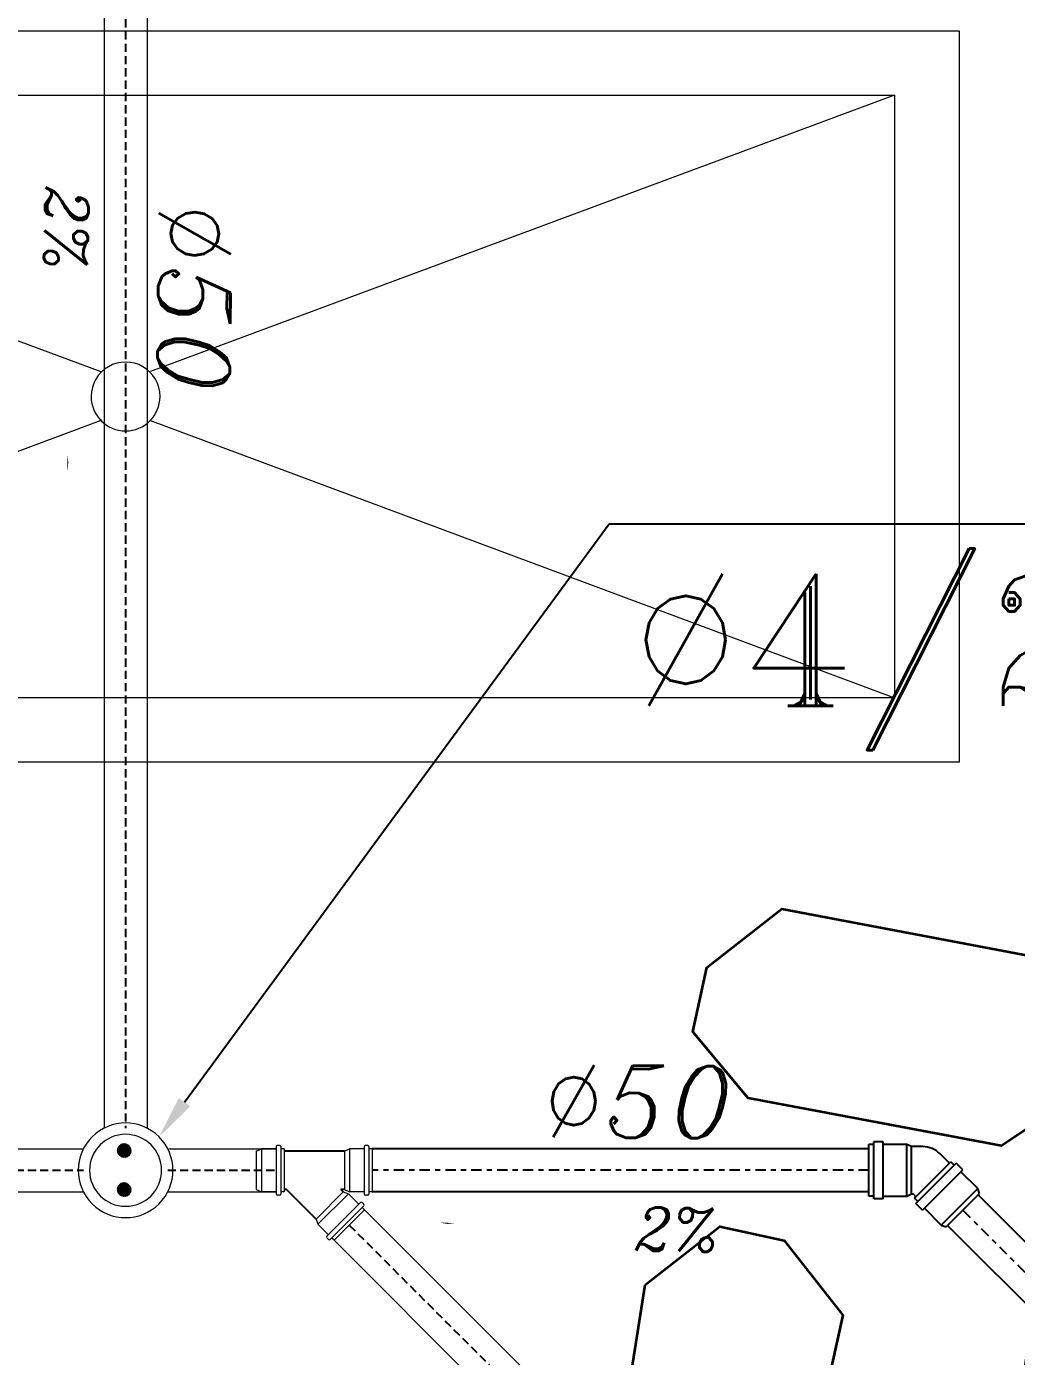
# Model space of a CAD drawing. Header units: centimetres. Extents: x 14435 to 32127, y -4289 to 2500.
# Drawn here: x 26032.8 to 26147.7, y -1457.6 to -1303 of the extents above; entities that cross this region are included whole.
import ezdxf
from ezdxf import colors
from ezdxf.entities.mleader import LeaderData, LeaderLine
from ezdxf.math import Vec2, Vec3

# ---------------------------------------------------------------- set-up
doc = ezdxf.new("R2010")
doc.units = ezdxf.units.CM
doc.linetypes.add('Center', pattern=[29.999999120608162, 12.00000007375544, -5.999999682284241, 5.999999682284241, -5.999999682284241])
doc.linetypes.add('Hidden', pattern=[0.7143750000000001, 0.4762500000000001, -0.238125])
for name, color, linetype in [('A', 251, 'Continuous'), ('biov 110', 252, 'Continuous'), ('biov center', 130, 'Hidden'), ('BIUV', 4, 'Continuous'), ('FITTINGS', 7, 'Continuous'), ('INS', 1, 'Continuous')]:
    doc.layers.add(name, color=color, linetype=linetype)
doc.layers.add('P-SANR-FIXT', color=7, linetype='Continuous', lineweight=5)
doc.layers.add('PDF__HGM-block_nipel_500', color=224, linetype='Continuous', lineweight=5, true_color=0xa5007c)
doc.layers.add('מפת מדידה_dwg', color=8, linetype='Continuous', lineweight=5, true_color=0x767676)
doc.styles.add('italic1', font='italic.shx', dxfattribs={"height": 30})
doc.styles.add('rom', font='romant')

# ---------------------------------------------------------------- blocks, each defined once
blk = doc.blocks.new('2D מקלחון - M_Shower Stall-2D-911699-קרקע פיתוח')
at = {"layer": 'P-SANR-FIXT'}
for p, q in [((0, 0), (0, 84.99999999999966)), ((0, 84.99999999999966), (193.6463891184656, 84.99999999999966)), ((193.6463891184656, 84.99999999999966), (193.6463891184656, 0)), ((7.499999999999607, 77.49999999999972), (93.92853361856007, 45.39466094067235)), ((7.499999999999607, 7.5), (7.499999999999607, 77.49999999999972)), ((7.499999999999607, 77.49999999999972), (186.1463891184657, 77.49999999999972)), ((186.1463891184657, 77.49999999999972), (99.7178554999053, 45.39466094067236)), ((186.1463891184657, 77.49999999999972), (186.1463891184657, 7.5)), ((94.06100125041291, 39.73780669117997), (7.499999999999607, 7.5)), ((99.58538786805249, 39.73780669117998), (186.1463891184657, 7.5)), ((186.1463891184657, 7.5), (7.499999999999621, 7.5)), ((193.6463891184656, 0), (0, 0))]:
    blk.add_line(p, q, dxfattribs=at)
for start, end in [(359.9999999999994, 179.9999999999997), (180, 359.9999999999994)]:
    blk.add_arc((96.82319455923307, 42.49999999999974), 4, start, end, dxfattribs=at)
blk = doc.blocks.new('מפת מדידה_dwg-896485-קרקע פיתוח')
at = {"layer": 'PDF__HGM-block_nipel_500', "color": 9, "lineweight": 35, "true_color": 0xe1aad3, "flags": 128}
blk.add_lwpolyline([(30868.75205207275, 23985.81710751626), (30859.22861207275, 23983.70078751627), (30833.83277207275, 23999.57318751627), (30830.65829207275, 24009.09662751626), (30834.89093207275, 24015.44558751627), (30845.47253207276, 24018.62006751627), (30870.86837207275, 24002.74766751627), (30872.98469207275, 23992.16606751627)], close=True, dxfattribs=at)
blk.add_lwpolyline([(30809.49509207275, 23960.42126751626), (30807.37877207275, 23971.00286751626), (30814.78589207276, 23983.70078751627), (30825.36749207275, 23986.87526751626), (30831.71645207275, 23982.64262751626), (30834.89093207275, 23972.06102751626), (30826.42565207275, 23959.36310751626), (30829.60013207275, 23948.78150751626), (30842.29805207275, 23941.37438751626), (30857.11229207275, 23966.77022751626)], dxfattribs=at)
blk = doc.blocks.new('pituah')
at = {"layer": 'P-SANR-FIXT'}
blk.add_blockref('2D מקלחון - M_Shower Stall-2D-911699-קרקע פיתוח', (58669.65275504528, -12473.46155081353), dxfattribs=at)
at = {"layer": 'מפת מדידה_dwg', "color": 31, "true_color": 0xffbfaa, "rotation": 21.33280097992486}
blk.add_blockref('מפת מדידה_dwg-896485-קרקע פיתוח', (38848.26592902491, -46084.55982532314), dxfattribs=at)
blk = doc.blocks.new('*U753')
at = {"layer": 'FITTINGS', "color": 0}
for p, q in [((-393.5570922673364, -107.2956081699504), (-382.5570922678909, -107.2956081657888)), ((-393.5570922535121, -173.7356081733992), (-393.5570922673364, -107.2956081699504)), ((-382.5570922540665, -173.7356081692368), (-382.5570922678909, -107.2956081657888)), ((-426.5570922427025, -168.015608143164), (-426.5570922521954, -113.0156081572446)), ((-421.0570922420647, -170.4356081500197), (-421.0570922533822, -110.5956081462337)), ((-382.5570922666403, -110.5956081656223), (-377.0570922556, -110.5956081748601)), ((-377.0570922555943, -170.4356081673192), (-377.0570922556, -110.5956081748601)), ((-486.2219950044937, -140.0023812382021), (-478.4438204075879, -132.2242066354159)), ((-431.4636458715058, -179.2043811812226), (-478.4438204075879, -132.2242066354159)), ((-476.1103680312851, -134.5576590099552), (-472.2212807441526, -130.6685717425218)), ((-429.9080109493643, -172.9818415052903), (-472.2212807441526, -130.6685717425218)), ((-503.3339791091233, -161.7812700857513), (-483.8885426281908, -142.3358336127449)), ((-439.2418204457765, -186.9825557613723), (-486.2219950044937, -140.0023812382021)), ((-505.511868005817, -167.3815557875997), (-503.3339791091233, -161.7812700857513)), ((-466.6209950258473, -206.272428738145), (-505.511868005817, -167.3815557875997)), ((-461.0207093369701, -204.0945398711605), (-503.3339791091233, -161.7812700857513)), ((-441.5752728333968, -184.6491033755105), (-461.0207093369701, -204.0945398711605)), ((-439.2418204457765, -186.9825557613723), (-431.4636458715058, -179.2043811812226)), ((-433.7970982478143, -176.8709288066805), (-429.9080109493643, -172.9818415052903)), ((-393.5570922535121, -173.7356081733992), (-382.5570922540665, -173.7356081692368)), ((-382.5570922553171, -170.4356081694061), (-377.0570922555943, -170.4356081673192)), ((-461.0207093369701, -204.0945398711605), (-466.6209950258473, -206.272428738145))]:
    blk.add_line(p, q, dxfattribs=at)
at = {"layer": 'FITTINGS', "color": 5}
for p, q in [((-377.0570922556, -115.5156081657429), (199.9431445629038, -115.5156081332375)), ((-503.7441010521773, -169.1493227398959), (-1275.391638430372, -940.7968607890792)), ((-377.0570922556, -165.5156081657506), (199.9431445657233, -165.5156081332432)), ((-468.3887619794645, -204.5046617858495), (-1240.03629935567, -976.1521998330403))]:
    blk.add_line(p, q, dxfattribs=at)
at = {"layer": 'FITTINGS', "color": 3, "linetype": 'Center'}
for p, q in [((-377.0570922556, -140.5156081657478), (199.9431445643135, -140.5156081332403)), ((-486.0664315158238, -186.8269922628713), (-1257.713968893024, -958.4745303110626))]:
    blk.add_line(p, q, dxfattribs=at)
at = {"layer": 'FITTINGS', "color": 0}
blk.add_lwpolyline([(-470.5111047668383, -132.3787477185507), (-459.2025287367679, -121.0701716799232, -0.198912367563457), (-439.7570922515267, -113.015608162239), (-426.5570922521954, -113.0156081572446), (-421.0570922533822, -110.5956081462337), (-393.5570922660859, -110.595608169784)], format="xyb", dxfattribs=at)
blk.add_lwpolyline([(-393.5570922547626, -170.4356081735621), (-421.0570922420647, -170.4356081500197), (-426.5570922427025, -168.015608143164), (-428.3662192867122, -168.0156081438461), (-431.6202317981749, -171.2696206577743)], dxfattribs=at)
blk = doc.blocks.new('A$C41AC0131')
at = {"layer": 'BIUV', "color": 5, "ltscale": 40}
blk.add_lwpolyline([(1.48914987221e-05, 11.33771083684405, 0, 16.31474431520326, 0), (57.01222824284922, 8.144625422311947, 0, 0, 0), (81.45624912588393, 6.993640679400414, 0, 0, 0)], format="xyseb", dxfattribs=at)
blk = doc.blocks.new('A$C38873827')
at = {"color": 7, "rotation": 87.25165573860627}
blk.add_blockref('A$C41AC0131', (13.51488641891046, -0.5436195913571285), dxfattribs=at)
blk = doc.blocks.new('*U754')
at = {"layer": 'biov 110', "color": 5, "lineweight": 5}
for p, q in [((8478.178792764433, 3899.65013596158), (8584.840882826047, 3899.65013596158)), ((8478.178792764433, 3894.65013596158), (8584.84088282605, 3894.65013596158))]:
    blk.add_line(p, q, dxfattribs=at)
at = {"layer": 'biov center', "color": 3, "ltscale": 2}
blk.add_lwpolyline([(8478.178792764433, 3897.15013596158), (8584.840882826047, 3897.15013596158)], dxfattribs=at)
blk = doc.blocks.new('*U755')
at = {"layer": 'biov 110', "color": 5, "lineweight": 5}
for p, q in [((8478.178792764433, 3899.65013596158), (8490.77637698804, 3899.65013596158)), ((8478.178792764433, 3894.65013596158), (8490.776376988042, 3894.65013596158))]:
    blk.add_line(p, q, dxfattribs=at)
at = {"layer": 'biov center', "color": 3, "ltscale": 2}
blk.add_lwpolyline([(8478.178792764433, 3897.15013596158), (8490.77637698804, 3897.15013596158)], dxfattribs=at)
blk = doc.blocks.new('*U756')
at = {"layer": 'biov 110', "color": 5, "lineweight": 5}
for p, q in [((8478.178792764433, 3899.65013596158), (8550.35949111983, 3899.65013596158)), ((8478.178792764433, 3894.65013596158), (8550.359491119832, 3894.65013596158))]:
    blk.add_line(p, q, dxfattribs=at)
at = {"layer": 'biov center', "color": 3, "ltscale": 2}
blk.add_lwpolyline([(8478.178792764433, 3897.15013596158), (8550.35949111983, 3897.15013596158)], dxfattribs=at)
blk = doc.blocks.new('FLANGE')
at = {"color": 0, "lineweight": 5}
for p, q in [((-61.47058765233669, 79.3994854573939), (-54.99999993786332, 79.3994854573939)), ((-61.47058765233669, 79.3994854573939), (-61.47058765233669, 69.69360333993609)), ((-54.99999977758853, 79.39948574054506), (55.00000022241147, 79.3994854573939)), ((55.00000022241147, 79.3994854573939), (61.47058800255763, 79.3994854573939)), ((61.47058800255763, 79.3994854573939), (61.47058800255763, 69.69360333993609)), ((-71.17647023922471, 66.45830934052356), (-71.17647023922471, 59.98772098403788)), ((-67.94248650505322, 56.75242710384555), (67.94117612432456, 56.7524269846217)), ((-67.94117588773952, 69.69360333993609), (67.94117612432456, 69.69360333993609)), ((-61.47058777156053, 56.7524269846217), (-61.47058776969789, 14.36210099522213)), ((61.47058800442028, 56.7524269846217), (61.47058800255763, 14.36210099522213)), ((71.1764704739471, 66.45830934052356), (71.1764704739471, 59.98772098403788)), ((-61.47058776969789, 14.36210099522213), (61.47058800255763, 14.36210099522213)), ((-55, -1.415737643e-07), (-61.47058800254308, 14.36210099522213)), ((-55, 1.415755833e-07), (55, -1.415737643e-07)), ((55, -1.415737643e-07), (61.47058800255763, 14.36210099522213))]:
    blk.add_line(p, q, dxfattribs=at)
for centre, start, end in [((-67.94117588773952, 66.45830929581643), 90, 180), ((-67.94117588773952, 59.98772093932712), 180, 270), ((67.94117612246191, 66.45830929581643), 0, 90), ((67.94117612432456, 59.98772093932712), 270, 0)]:
    blk.add_arc(centre, 3.235294097956055, start, end, dxfattribs=at)
blk = doc.blocks.new('TEE -45°')
for p, q in [((-54.99999988055788, 86.15673044373307), (-54.99999988055788, -86.1567301605801)), ((61.40796172642149, 82.7146987025908), (54.99984252476133, 76.30657962013993)), ((54.99999988102354, 86.15673044373307), (54.99999988102354, 76.3067374532393)), ((139.1821566822473, 4.940503627555699), (54.99999988218769, -79.24165364957389)), ((54.99999988218769, -79.24165364957389), (54.99999988055788, -86.15673044373214))]:
    blk.add_line(p, q)
at = {"color": 0}
for p in [(1.194421202e-07, 86.15673030215748), (-3.418535925e-07, -165.556215901126)]:
    blk.add_blockref('FLANGE', p, dxfattribs=at)
at = {"color": 0, "rotation": 315.0000000004054}
blk.add_blockref('FLANGE', (100.2988345915655, 43.82382563722148), dxfattribs=at)
blk = doc.blocks.new('*U930')
at = {"layer": 'biov 110', "color": 5, "lineweight": 5}
for p, q in [((8478.178792764433, 3899.65013596158), (8624.19688217747, 3899.65013596158)), ((8478.178792764433, 3894.65013596158), (8624.196882177472, 3894.65013596158))]:
    blk.add_line(p, q, dxfattribs=at)
at = {"layer": 'biov center', "color": 3, "ltscale": 2}
blk.add_lwpolyline([(8478.178792764433, 3897.15013596158), (8624.19688217747, 3897.15013596158)], dxfattribs=at)
blk = doc.blocks.new('uky')
at = {"layer": 'INS', "color": 18, "lineweight": 5, "true_color": 0x000000}
for p, q in [((-5.28542789199855, 0.3135450831168782), (-3.92985519580543, 1.669117779309998)), ((-5.281317851389758, 0.171602218134467), (-3.787912330823017, 1.665007738701206)), ((-5.272747323964721, 0.4722785569747431), (-4.088588669663295, 1.65643721127617)), ((-5.264751115697436, 0.0421160483519998), (-3.658426160924136, 1.648441003008881)), ((-5.23821458034217, -0.0774003221167732), (-3.538909790455363, 1.621904467770034)), ((-5.23437708907295, 0.6567016975741355), (-4.273011810146272, 1.618066976384398)), ((-5.203275950159873, -0.1885145976420972), (-3.42779551504645, 1.586965837471325)), ((-5.160981092019936, -0.292272644976947), (-3.324037467595189, 1.544670979331383)), ((-5.144349529058668, 0.8927821630632022), (-4.509092275751751, 1.52803941637012)), ((-5.112049811403267, -0.3893942700678963), (-3.226915842620654, 1.49573969883113)), ((-5.056981670320965, -0.4803790346932149), (-3.135931077878921, 1.440671557865243)), ((-4.996116635506041, -0.5655669054694954), (-3.050743207102641, 1.379806522817488)), ((-4.929670703364536, -0.6451738790356103), (-2.971136233652941, 1.313360590792399)), ((-4.857756261364556, -0.7193123426268359), (-2.896997770061716, 1.241446148676004)), ((-4.780392000102438, -0.7880009871887526), (-2.828309125383383, 1.164081887530301)), ((-4.697504519717766, -0.8511664122788714), (-2.765143700293264, 1.081194407029214)), ((-4.608921954757533, -0.9086367530262576), (-2.707673359662293, 0.9926118420689816)), ((-4.514358283369801, -0.9601259872297303), (-2.65618412522599, 0.8980481707976649)), ((-4.413384762825443, -1.005205372509407), (-2.611104740179142, 0.7970746501368922)), ((-4.305381166865116, -1.043254682140285), (-2.573055430548265, 0.689071054292981)), ((-4.189451940124853, -1.073378360991227), (-2.542931751697324, 0.5731418274363023)), ((-4.064275323878971, -1.094254650452964), (-2.522055462119169, 0.4479652114232522)), ((-3.927809868473556, -1.103842100755167), (-2.512468011933377, 0.3114997557850074)), ((-3.776652029016986, -1.098737166773386), (-2.517572945798745, 0.1603419163284343)), ((2.41063366679009, 0.3135450735708218), (3.766206376021727, 1.669117782686043)), ((2.414743708330206, 0.1716022094033178), (3.908149240072816, 1.665007741145926)), ((2.423314233659766, 0.4722785460317028), (3.607472903560846, 1.656437215932783)), ((2.43131044472102, 0.0421160402029273), (4.037635409273207, 1.64844100475511)), ((2.457846980541944, -0.0774003295673538), (4.157151779159903, 1.621904469050605)), ((2.461684466223232, 0.6567016843027887), (3.423049765289761, 1.618066983369313)), ((2.4927856111899, -0.1885146046270165), (4.268266054219566, 1.586965838286229)), ((2.5350804697955, -0.2922726517290357), (4.37202410120517, 1.544670979680629)), ((2.551712020183912, 0.8927821438546741), (3.18696930562146, 1.528039429292221)), ((2.584011750645001, -0.389394276470739), (4.469145725946872, 1.49573969883113)), ((2.639079891960134, -0.4803790407468115), (4.560130490455776, 1.440671557632413)), ((2.69994492724072, -0.5655669112902615), (4.645318360766395, 1.379806522351824)), ((2.766390859498641, -0.6451738846235457), (4.724925334216091, 1.313360590093906)), ((2.838305301847866, -0.7193123478655254), (4.799063797458074, 1.241446147744682)), ((2.915669563226401, -0.7880009923110265), (4.867752441903576, 1.164081886366145)), ((2.998557043960316, -0.8511664171683149), (4.930917866760863, 1.08119440563223)), ((3.087139609036966, -0.9086367575664551), (4.988388207159005, 0.9926118404391671)), ((3.181703280541113, -0.9601259916535126), (5.039877441246061, 0.8980481689350199)), ((3.282676801318301, -1.005205376816775), (5.084956826292909, 0.7970746481578317)), ((3.390680397627875, -1.043254686098399), (5.123006135574541, 0.6890710519646746)), ((3.506609624600968, -1.073378364716516), (5.153129814192651, 0.5731418248751652)), ((3.63178624107968, -1.094254653945424), (5.174006103537976, 0.4479652086292846)), ((3.768251696717924, -1.103842103898382), (5.183593553490936, 0.3114997527582091)), ((3.919409536640158, -1.098737169683769), (5.178488619276322, 0.16034191295239)), ((-3.604346536914817, -1.072484580378838), (-2.54382553230971, -0.0119635756573189)), ((-3.395225334446877, -1.009416283734934), (-2.606893828953614, -0.2210847781252596)), ((-3.065478956094011, -0.8257228108568597), (-2.790587301715274, -0.5508311565945406)), ((4.091715029091574, -1.072484582823562), (5.152236032299697, -0.0119635796154398)), ((4.300836232374422, -1.009416285248335), (5.089167734840883, -0.2210847828982878)), ((4.630582615500316, -0.8257228078300611), (4.905474257422611, -0.5508311659077663))]:
    blk.add_line(p, q, dxfattribs=at)
blk.add_circle((0, 0), 7.088796000000001, dxfattribs=at)
at = {"layer": 'INS', "color": 5, "lineweight": 5}
blk.add_ellipse((0, 0), major_axis=(-6.593088485924255, 6.593088485924256), ratio=0.9999999999999941, dxfattribs=at)

msp = doc.modelspace()

# ---------------------------------------------------------------- block references
msp.add_blockref('pituah', (-32722.20766239823, 11084.92891989214))

# ---------------------------------------------------------------- next in the draw order: block references
for name, p, rotation in [('*U930', (22147.1180275099, 7193.140740795567), 270.0000000000007), ('*U754', (17319.57313309918, 1796.958864172353), 315.000000000001)]:
    msp.add_blockref(name, p, dxfattribs=dict(rotation=rotation))
for name, p in [('*U756', (17489.00981340802, -5333.105196876837)), ('*U755', (17570.98505452339, -5333.10519686891))]:
    msp.add_blockref(name, p)
for name, p, xscale, yscale, zscale, rotation in [('TEE -45°', (26066.18646514151, -1435.955060917011), 0.0406698486732058, 0.0406698486732058, 0.0406698486732058, 270), ('*U753', (26092.91392584555, -1421.903500101032), -0.1, 0.1, 0.1, 359.9999999999753)]:
    msp.add_blockref(name, p, dxfattribs=dict(xscale=xscale, yscale=yscale, zscale=zscale, rotation=rotation))
at = {"layer": 'BIUV', "color": 7, "lineweight": 5, "xscale": -0.251999999999999, "yscale": 0.2519999999999997, "zscale": 0.2519999999999997}
for p, rotation in [((26038.16610480266, -1353.760806809767, 25009.08799999835), 353.2108913302384), ((26081.63283356776, -1442.733774866792, 25009.08799999835), 263.2108913302377)]:
    msp.add_blockref('A$C38873827', p, dxfattribs=dict(at, rotation=rotation))
at = {"layer": 'INS', "color": 0, "xscale": -0.589873670861448, "yscale": 0.589873670861448, "zscale": 0.589873670861448, "rotation": 89.99999999998745}
msp.add_blockref('uky', (26044.26828720628, -1435.955060915259), dxfattribs=at)

# ---------------------------------------------------------------- next in the draw order: texts
at = {"layer": 'BIUV', "color": 5, "lineweight": 5, "style": 'italic1'}
for s, height, rotation, p in [('2%%%', 5.039999999999998, 268.7557888599948, (26034.97250389256, -1321.548313921725, -1.6408339e-09)), ('%%C50', 8.399999999999997, 269.5068268278528, (26048.14175344207, -1323.484207174484, 25011.77599999834)), ('%%C50', 8.399999999999997, 359.5068268280091, (26092.6859234684, -1432.0814709455, 25011.77599999834)), ('2%%%', 5.039999999999998, 358.7557888599711, (26103.3550183534, -1445.250720495009, -1.6408339e-09))]:
    msp.add_text(s, height=height, rotation=rotation, dxfattribs=at).set_placement(p)
at = {"layer": 'INS', "color": 6, "lineweight": 5, "style": 'rom'}
msp.add_text('%%C4/2"', height=15.36657332058032, dxfattribs=at).set_placement((26102.74167917343, -1381.991895110681))

# ---------------------------------------------------------------- next in the draw order: leaders
at = {"layer": 'A', "color": 6, "linetype": 'Continuous', "lineweight": 9}
ml = msp.add_multileader_mtext('Standard', dxfattribs=at)
ml.set_content('')
ml.set_leader_properties()
ml.build(insert=Vec2(0, 0))
ml.multileader.update_dxf_attribs({"text_right_attachment_type": 6, "dogleg_length": 0.36, "arrow_head_size": 5})
ctx = ml.context
ctx.base_point, ctx.char_height, ctx.arrow_head_size, ctx.landing_gap_size, ctx.plane_origin, ctx.plane_x_axis, ctx.plane_y_axis = Vec3(26178.29296121991, -1360.834322922252), 0.18, 5, 0.09, Vec3(26610.95136123849, -1140.287570635046), Vec3(-1, 1e-16), Vec3(-1e-16, -1)
ctx.right_attachment = 6
notes = []
notes.append((ctx, [(0, (1, 1, 0), (26100.44503354712, -1360.834322922252), (1, -1e-16), 77.84792767278884, [(0, [(26048.15737651379, -1432.065971607753)], 0, [])])]))
ctx.mtext, ml.multileader.dxf.content_type = None, 0
for ctx, leaders in notes:
    for number, flags, end, landing, length, lines in leaders:
        leader = LeaderData()
        leader.index, (leader.has_last_leader_line, leader.has_dogleg_vector, leader.attachment_direction) = number, flags
        leader.last_leader_point, leader.dogleg_vector, leader.dogleg_length = Vec3(end), Vec3(landing), length
        for number, points, colour, breaks in lines:
            line = LeaderLine()
            line.index, line.vertices, line.color, line.breaks = number, Vec3.list(points), colors.encode_raw_color(colour), breaks
            leader.lines.append(line)
        ctx.leaders.append(leader)

doc.saveas('drawing.dxf')
